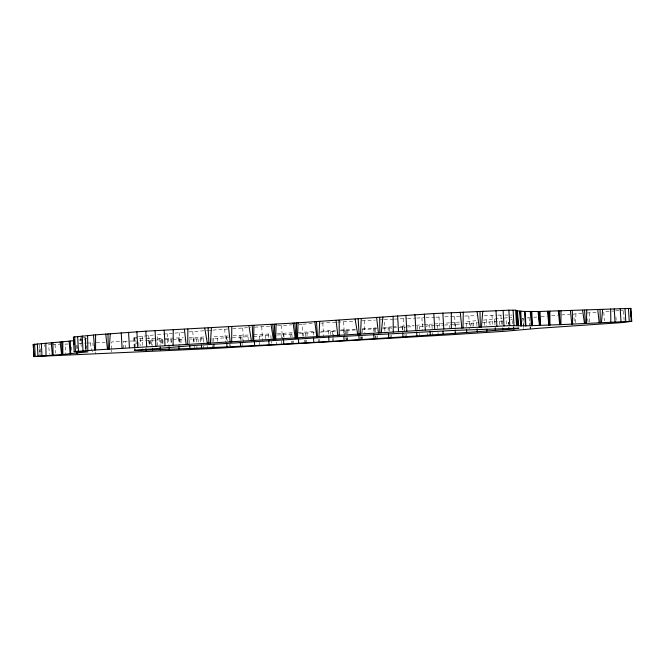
<?xml version="1.0" encoding="UTF-8"?>
<svg xmlns="http://www.w3.org/2000/svg" width="665" height="665" viewBox="0 0 665 665"><rect width="100%" height="100%" fill="white"/><g stroke="black" fill="none" stroke-linecap="round" stroke-linejoin="round"><path stroke-width="0.5" stroke-dasharray="3.33 2.49" d="M125.211 348.377L125.219 341.303L135.884 340.846L136.325 343.838M138.885 345.725L138.894 340.721L154.521 340.098M319.408 342.3L319.408 339.266M151.512 345.177L151.545 340.214M95.203 353.979L95.22 351.926M162.908 343.714L162.95 339.79L171.578 339.499L171.878 344.345M333.29 341.461L333.323 338.41M333.331 337.396L333.389 331.303L335.426 331.17M473.646 326.174L473.696 323.107L477.603 322.833M230.323 347.587L230.398 344.595M347.687 340.596L347.762 337.537M347.87 333.464L347.945 330.405M575.624 322.741L575.948 313.83L581.983 313.381M362.383 339.732L362.508 336.665M362.674 332.583L362.799 329.516M377.138 338.876L377.296 335.808M306.615 343.082L306.773 340.056M306.989 336.016L307.147 332.982M406.165 337.23L406.332 334.171M111.163 352.126L111.279 350.081M111.338 349.059L111.745 341.91L121.038 341.494M134.197 347.512L133.665 337.887L137.589 336.897M85.76 351.386L84.921 339.175L87.04 338.626M510.496 319.915L512.499 319.574M138.519 336.764L155.211 334.836M78.985 340.064L81.429 339.749M510.146 317.396L512.042 317.147M504.161 318.103L508.243 317.646M521.917 318.444L523.347 318.294L523.688 329.433M620.113 310.48L623.487 310.131M483.339 320.114L502.125 318.327M527.129 317.928L529.598 317.679M184.047 332.3L157.065 334.645L157.746 347.047M533.82 317.296L536.78 317.022M615.574 310.879L619.206 310.555M540.994 316.656L547.046 316.133M551.609 315.759L557.719 315.26M482.482 322.492L503.505 320.937M188.918 331.91L208.062 330.447M611.9 311.17L613.737 311.021M450.604 322.758L459.415 322.076M561.609 314.944L569.747 314.312M449.59 322.833L433.613 324.013M575.948 313.83L573.77 313.996L574.344 322.833M587.004 312.999L597.253 312.251M609.157 311.378L603.77 311.777L604.319 320.796M209.043 330.372L211.985 330.156M212.975 330.089L227.746 329.034M424.503 324.653L432.624 324.079M277.238 335.027L293.697 333.888M416.248 325.235L423.472 324.728M464.926 323.714L473.696 323.107M232.733 328.685L250.722 327.463M254.728 327.197L269.691 326.224M400.297 326.307L405.318 325.975M406.315 325.908L414.262 325.368M299.425 333.498L315.351 332.45M450.454 324.661L460.03 324.046M383.148 327.429L392.117 326.848M393.14 326.781L396.207 326.582M277.637 325.717L291.835 324.836M362.475 328.734L376.315 327.87M319.424 332.184L333.389 331.303M298.992 324.395L302.06 324.204L302.883 338.643M340.522 330.862L355.584 329.948M340.438 330.064L355.501 329.158M253.531 336.432L270.879 335.434L271.162 340.364M303.049 324.146L313.922 323.506M320.846 323.099L336.698 322.193M321.262 331.178L335.393 330.364M376.914 328.693L361.669 329.582L361.727 332.633M444.478 325.019L449.474 324.728L449.656 327.745M337.687 322.134L353.913 321.237M298.095 332.475L315.202 331.527M382.841 328.36L391.236 327.878L391.253 330.937M435.725 325.509L443.48 325.077M362.142 320.788L375.243 320.098M393.264 327.77L405.991 327.072M277.263 333.581L293.115 332.741M407.695 326.981L413.547 326.665M380.255 319.84L383.264 319.682M254.005 334.761L271.378 333.888M417.811 329.483L417.445 326.457L425.517 326.041M434.794 325.559L426.498 325.991L426.739 327.995M232.459 337.512L249.807 336.623M393.414 319.175L384.27 319.624L385.11 333.988M394.428 319.125L406.631 318.527M78.827 343.497L86.367 343.123M87.315 343.082L92.809 342.808L93.15 345.867M212.118 341.527L211.944 338.527L228.577 337.712M233.174 335.75L248.993 335.002M407.645 318.477L415.783 318.094M416.797 318.045L424.893 317.679M96.284 342.641L105.195 342.217M213.64 341.586L213.357 336.631L228.328 335.975M425.899 317.629L434.952 317.238M435.957 317.188L440.937 316.981M125.219 341.303L123.1 341.403L123.831 348.443M68.221 343.996L65.153 344.129L65.66 353.456M444.86 316.823L459.714 316.232M189.65 343.639L189.317 337.587L205.103 336.972M464.769 316.05L476.481 315.659M155.51 340.064L162.95 339.79M188.627 339.059L207.206 338.734M164.637 338.352L183.407 337.787M52.377 344.553L59.675 344.345M172.95 339.458L184.72 339.142M484.195 315.434L496.93 315.152M146.375 338.651L163.656 338.377M497.91 315.135L503.895 315.069M51.488 344.57L48.636 344.603L49.418 354.287M504.91 315.069L507.927 315.052M133.665 337.887L144.405 338.651M510.529 315.094L512.266 315.119M82.019 337.521L85.768 337.82L86.3 350.704M90.141 342.941L92.859 354.104M226.59 337.812L227.679 342.741M469.889 323.373L470.537 326.382M289.898 334.146L290.522 337.105M291.361 341.045L291.985 344.005M402.408 327.263L402.948 330.289M330.206 331.503L330.696 334.512M303.248 333.24L303.722 336.224M304.371 340.206L304.844 343.198M344.595 330.605L345.534 336.656M345.692 337.662L346.166 340.688M360.405 336.789L360.837 339.823M239.999 337.13L240.406 340.089M148.752 340.322L149.409 345.26M374.32 328.843L374.711 331.877M375.235 335.925L375.625 338.967M389.067 328.003L389.432 331.037M389.931 335.085L390.297 338.128M427.337 333.024L427.703 336.041M247.945 336.723L248.294 339.674M587.702 318.926L588.051 321.893M489.731 321.976L490.088 325.044M160.473 339.873L160.922 343.788M39.085 348.61L39.95 356.523M318.161 339.341L318.485 342.35M80.257 337.463L81.463 348.618M529.024 317.737L529.897 325.867M530.005 326.889L530.221 328.917M291.802 334.013L292.118 336.997M292.534 340.97L292.858 343.946M283.772 334.57L284.071 337.537M170.839 339.524L171.329 344.362M471.809 323.24L472.108 326.274M229.151 343.664L229.342 345.642M345.7 330.538L346.282 336.615M346.382 337.621L346.673 340.655M179.733 339.258L180.082 343.09M44.68 344.636L44.846 346.59M149.708 340.281L150.132 345.226M512.582 320.555L512.906 324.47M361.112 336.748L361.27 338.776M81.03 339.798L81.438 344.811M529.997 322.783L530.238 325.842M530.321 326.856L530.479 328.901M193.141 338.992L193.382 342.084M196.3 338.975L196.524 342.043M196.832 346.132L197.064 349.2M84.929 337.72L85.743 348.693M161.329 339.848L161.612 343.763M375.434 328.776L375.642 331.827M375.925 335.892L376.132 338.934M81.263 337.479L81.479 340.522M39.443 344.661L40.124 354.536M404.536 327.147L404.727 330.189M404.985 334.246L405.176 337.288M623.554 311.154L624.244 322.4M615.948 316.939L616.197 320.987M508.534 322.35L508.659 324.553M508.351 322.118L508.476 324.129M506.497 320.663L506.73 324.454M502.299 321.253L502.532 325.143M500.878 315.085L501.493 325.318M499.556 321.262L499.806 325.393M494.752 319.075L495.093 324.836M494.802 321.619L494.993 324.703M491.984 315.235L492.541 324.562M486.215 319.865L486.581 326.074M476.921 325.808L476.622 320.696L466.074 321.561L466.373 326.615M468.808 315.908L469.573 328.718M455.367 324.354L455.55 327.38M454.669 316.424L455.434 329.366M454.661 322.45L454.96 327.463M438.975 317.055L439.565 327.113M437.587 325.409L437.769 328.427M438.002 332.45L438.185 335.468M431.992 325.709L432.175 328.726M432.408 332.758L432.591 335.775M429.656 324.296L429.889 328.227M421.884 317.812L422.657 330.979M403.58 318.668L404.353 331.935M402.342 326.174L402.566 330.056M388.028 327.122L388.252 330.979M373.389 328.053L373.614 331.901M364.204 320.671L364.985 334.054M343.63 321.793L344.47 336.241M343.464 329.89L343.689 333.714M328.327 330.779L328.552 334.595M322.824 322.974L323.656 337.429M313.182 331.635L313.398 335.468M283.157 333.273L283.373 337.122M281.611 325.459L282.425 339.865M281.137 334.753L281.42 339.707M281.478 340.696L281.702 344.661M276.657 342.001L276.831 344.969M271.22 341.353L271.328 343.323M85.178 339.133L85.893 351.369M522.831 318.352L523.397 328.444M268.436 334.038L268.652 337.895M265.169 335.783L265.335 338.734M261.744 326.731L262.559 341.07M259.317 336.116L259.599 341.045M259.658 342.026L259.882 345.966M242.717 327.995L243.523 342.251M239.965 335.443L240.24 340.314M226.383 336.066L226.665 340.97M224.753 329.233L225.493 342.384M217.256 338.277L217.43 341.27M212.343 345.534L212.509 348.535M207.605 345.758L207.771 348.776M203.216 338.876L203.556 344.927M203.615 345.933L203.781 348.959M200.971 337.138L201.254 342.134M200.123 338.967L200.29 342.001M198.037 338.984L198.212 342.034M192.825 331.602L193.432 342.525M179.176 332.691L179.883 345.468M178.486 337.961L178.769 343.057M168.586 338.252L168.927 344.445M167.223 333.714L167.929 346.34M159.708 338.477L160.082 345.185M151.961 338.61L152.335 345.401M148.727 335.493L149.234 344.67M142.235 336.241L142.9 348.31M140.257 338.61L140.648 345.601M134.746 337.446L135.444 350.139M134.28 338.227L134.787 347.471M134.845 348.502L134.962 350.555M134.247 348.477L134.355 350.397M85.453 337.77L86.151 350.696M71.463 346.955L71.853 354.187M55.062 344.495L55.528 353.123M305.202 333.107L305.518 339.125M305.576 340.131L305.734 343.14M76.758 345.343L77.015 350.305M530.662 326.831L530.761 328.876M85.386 339.084L85.993 351.353M332.317 331.37L332.608 337.438M332.658 338.452L332.799 341.486M85.544 339.042L85.984 349.291M150.639 340.247L150.83 345.202M346.814 330.472L347.03 336.565M347.072 337.579L347.18 340.63M193.956 338.984L194.072 342.076M194.222 346.191L194.33 349.283M77.098 345.301L77.298 351.278M162.16 339.815L162.277 343.738M180.938 339.225L181.046 343.065M484.344 322.359L484.419 325.434M40.424 348.61L40.607 356.507M361.81 336.706L361.851 338.743M242.01 337.03L242.085 341.985M242.102 342.974L242.16 346.947M589.365 312.824L589.464 323.788M419.607 326.34L419.623 329.383M419.64 333.439L419.648 336.482M391.269 335.01L391.286 338.069M293.706 340.887L293.714 343.888"/><path stroke-width="1" d="M62.818 341.777L33.25 344.428L33.907 356.573L62.793 354.437L62.818 341.777L73.773 340.68M95.594 334.852L73.374 337.047L74.164 351.652L95.561 349.965L95.594 334.852L145.826 331.187L296.449 322.916L433.796 313.556L508.866 310.189L515.649 310.206L517.503 310.921L524.419 311.444L539.34 311.486L630.453 308.385L630.96 308.518L631.75 321.361L620.861 322.675L539.307 328.236L504.128 331.32L450.072 334.786L212.509 348.535L33.907 356.573M95.561 349.965L443.779 328.976L509.797 325.642L525.857 325.842L560.911 324.628L560.977 310.987M231.669 341.96L231.786 326.731M173.091 345.168L173.233 329.782M187.713 344.387L187.854 329.05M253.697 340.704L253.905 325.476M463.006 327.97L463.272 312.109M275.701 339.424L276.091 324.163M560.911 324.628L586.422 323.448L586.763 310.056M297.504 338.128L298.103 322.808M318.959 336.822L319.666 321.428M360.521 334.204L361.253 318.593M210.406 343.148L211.412 327.828M109.251 349.009L110.29 333.672M481.443 327.014L482.798 311.22M586.422 323.448L601.443 322.7L602.648 309.375M381.261 332.849L382.874 317.014M630.96 308.518L630.054 308.901M513.721 329.042L518.891 328.169L455.492 330.364L323.656 337.429L193.598 345.509L134.355 350.397C260.88 346.64 387.437 338.377 513.721 329.042L513.596 327.039M62.793 354.437L88.013 351.827L74.164 351.652M601.443 322.7L631.75 321.361M33.25 344.428L34.796 344.636M204.729 328.186L207.364 343.315M355.085 319.025L357.72 334.379M248.918 325.759L251.428 340.837M271.037 324.47L273.398 339.557M582.582 310.223L584.527 323.539M293.107 323.124L295.235 338.261M477.079 311.478L479.191 327.13M314.853 321.744L316.773 336.956M336.041 320.339L337.853 335.642M376.606 317.479L378.418 333.04M184.396 329.225L186.142 344.478M105.727 334.029L107.456 349.133M60.141 342.026L61.579 354.528M597.744 309.599L599.215 322.816M228.494 326.906L230.173 342.051M570.404 310.68L571.775 324.146M558.334 311.07L559.706 324.686M547.478 311.345L548.883 325.135M538.052 311.503L539.456 325.476M460.271 312.251L461.826 328.028M530.213 311.528L531.568 325.717M272.725 324.37L274.163 339.516M76.533 351.344L76.716 353.323M51.28 342.791L52.369 355.201M93.499 335.027L94.738 350.023M294.786 323.024L296 338.219M519.664 311.195L520.803 325.858M69.16 341.17L70.141 353.871M538.667 311.494L539.739 325.468M524.419 311.444L525.475 325.85M548.234 311.328L549.224 325.119M316.474 321.636L317.504 336.906M559.182 311.045L560.088 324.67M630.752 311.644L631.068 316.548M584.568 310.148L585.424 323.498M517.212 310.854L518.168 325.759M358.152 318.809L359.117 334.296M630.453 308.385L631.251 321.311M628.45 308.352L629.248 321.345M624.992 308.419L625.79 321.478M620.196 308.585L621.002 321.702M614.227 308.851L615.042 322.001M520.155 311.245L521.019 325.867M516.688 310.605L517.57 325.626M516.464 310.389L517.37 325.534M515.649 310.206L516.572 325.459M513.097 310.139L514.02 325.493M508.866 310.189L509.797 325.642M508.833 327.521L508.949 329.491M503.089 310.356L504.028 325.892M502.707 328.069L502.823 330.015M495.982 310.638L496.913 326.232M495.267 327.72L495.442 330.605M486.772 329.183L486.896 331.253M477.104 328.876L477.287 331.951M466.556 329.657L466.73 332.691M455.143 330.463L455.317 333.464M442.84 313.082L443.779 328.976M442.965 331.303L443.139 334.279M433.796 313.556L434.735 329.474M430.064 331.178L430.297 335.118M424.37 314.088L425.309 330.015M416.647 332.068L416.88 335.975M414.943 314.678L415.883 330.58M405.899 315.293L406.83 331.145M402.741 332.966L402.965 336.847M397.603 315.9L398.526 331.694M388.426 333.872L388.651 337.737M373.73 333.822L374.004 338.626M358.842 334.728L359.125 339.516M343.855 336.581L344.071 340.405M328.66 336.507L328.934 341.286M313.506 337.379L313.78 342.159M298.477 339.175L298.701 343.007M283.481 339.042L283.756 343.838M531.227 311.536L532.025 325.709M268.76 339.823L269.034 344.645M254.396 341.544L254.612 345.418M240.348 342.259L240.572 346.166M226.773 342.941L226.998 346.864M213.806 344.553L213.972 347.521M201.42 345.135L201.586 348.128M189.766 345.659L189.932 348.684M178.943 346.116L179.109 349.175M169.043 346.515L169.218 349.607M164.18 330.222L165.036 345.601M160.19 347.097L160.348 349.973M155.053 330.68L155.909 346.091M152.501 348.319L152.609 350.256M145.826 331.187L146.682 346.615M145.984 348.493L146.092 350.463M136.882 331.735L137.73 347.138M128.569 332.284L129.417 347.654M121.23 332.816L122.077 348.136M82.219 335.983L83.025 350.854M77.647 336.407L78.453 351.203M74.671 336.773L75.469 351.477M73.882 339.308L74.164 344.487M41.346 343.597L42.011 355.916M37.315 343.93L37.98 356.207M34.588 344.212L35.245 356.432M33.325 344.57L33.982 356.648M517.503 310.921L518.301 325.767M61.579 341.893L62.236 354.478M539.34 311.486L540.047 325.459M208.12 328.011L208.91 343.231M77.065 351.303L77.165 353.281M252.243 325.576L252.941 340.754M525.25 311.469L525.857 325.842M549.024 311.311L549.581 325.102M531.801 311.536L532.291 325.7M520.811 311.278L521.327 325.867M274.412 324.271L274.936 339.466M77.298 351.278L77.364 353.265M70.266 341.062L70.64 353.83M572.291 310.613L572.632 324.104M107.963 333.855L108.337 349.075M540.055 311.478L540.371 325.451M479.98 311.345L480.33 327.072M296.449 322.916L296.756 338.169M52.868 342.658L53.092 355.143M610.645 309.017L610.836 322.217M600.079 309.491L600.271 322.758M87.622 335.526L87.838 350.513M45.843 343.231L46.01 355.642M393.123 316.241L393.273 332.051M549.855 311.295L549.963 325.085M379.715 317.255L379.831 332.941M339.15 320.131L339.266 335.559M451.336 312.675L451.344 328.577"/></g></svg>
